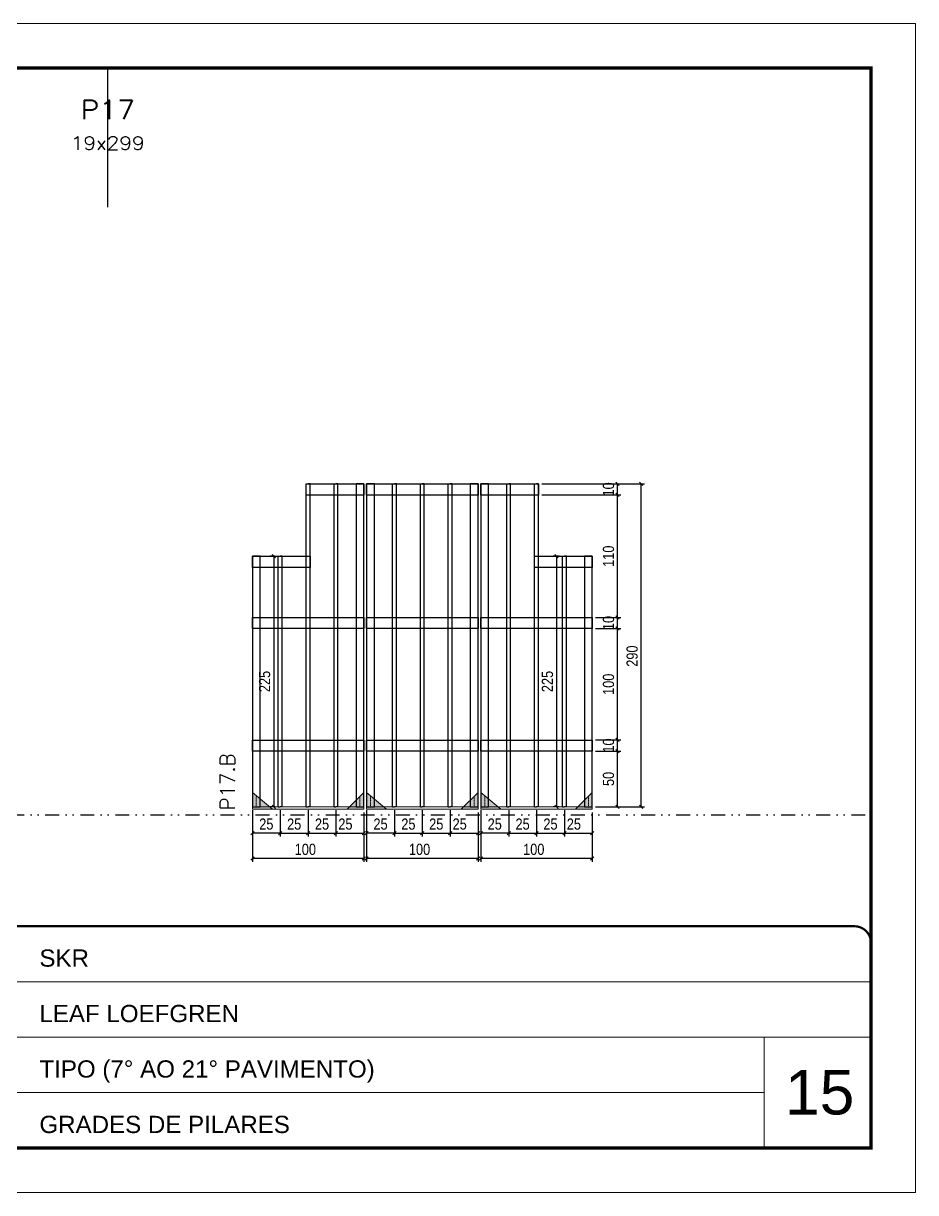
# Model space of a CAD drawing. Extents: x 14400 to 27878, y -21631 to 6985.
# Drawn here: x 18281 to 19082, y 2489 to 3539 of the extents above; entities that cross this region are included whole.
import ezdxf
from ezdxf.enums import TextEntityAlignment as Align

# ---------------------------------------------------------------- set-up
doc = ezdxf.new("R2010")
doc.units = 0
for name, pattern in [('CONTINUO', [0]), ('DASHED', [0.75, 0.5, -0.25]), ('DIVIDE2', [0.625, 0.25, -0.125, 0, -0.125, 0, -0.125]), ('HIDDEN', [0.375, 0.25, -0.125])]:
    doc.linetypes.add(name, pattern=pattern)
for name, color, linetype, lineweight in [('CARIMBO', 255, 'Continuous', 9), ('Folhas', 255, 'Continuous', 9), ('Madeira', 126, 'Continuous', 18), ('Sarr 2.2x7', 40, 'Continuous', 9), ('SARRAFO DE PRESSAO', 251, 'DASHED', 9), ('Texto Seção', 7, 'Continuous', 15)]:
    doc.layers.add(name, color=color, linetype=linetype, lineweight=lineweight)
for name, color, linetype in [('COTA', 241, 'Continuous'), ('Nível', 160, 'Continuous'), ('SARR_2.2x10', 60, 'Continuous'), ('SARR_3.5x7', 81, 'Continuous'), ('SARR_7x7', 40, 'Continuous'), ('Texto de Titulo', 7, 'Continuous'), ('Texto Qtd Sarr', 242, 'Continuous')]:
    doc.layers.add(name, color=color, linetype=linetype)
doc.styles.add('ARIAL', font='arial.ttf')
doc.styles.add('COTA TECNICA', font='techl___.ttf', dxfattribs={"height": 10})
doc.styles.add('REGUA-120', font='ROMANS.shx', dxfattribs={"height": 15})
doc.styles.add('ROMANS', font='romans.shx')
doc.dimstyles.new('PAINEL', dxfattribs={"dimtxt": 10, "dimasz": 3, "dimexe": 3, "dimexo": 3, "dimgap": 3, "dimtad": 1, "dimdec": 1, "dimzin": 12, "dimdsep": 46, "dimtxsty": 'COTA TECNICA', "dimblk1": 'OBLIQUE', "dimblk2": 'OBLIQUE', "dimsah": 1, "dimcen": 0.9, "dimclrd": 4, "dimclre": 4, "dimclrt": 240, "dimadec": 1, "dimazin": 3, "dimtfac": 1, "dimtdec": 1, "dimtmove": 0, "dimatfit": 3, "dimfxl": 1, "dimtolj": 1, "dimtzin": 12, "dimarcsym": 0})

# ---------------------------------------------------------------- blocks, each defined once
blk = doc.blocks.new('9999999999')
at = {"color": 30, "linetype": 'CONTINUO'}
for p, q in [((98564.6, 34379.6), (99584, 34379.6)), ((98564.6, 34329.8), (99488, 34329.8)), ((99584, 34329.8), (99488, 34329.8)), ((99488, 34329.8), (99488, 34230.2)), ((98564.6, 34280), (99488, 34280))]:
    blk.add_line(p, q, dxfattribs=at)
at = {"color": 30, "linetype": 'CONTINUO', "const_width": 2}
blk.add_lwpolyline([(99584, 34230.2), (99584, 34414.4, 0.414214), (99569, 34429.4), (98229, 34429.4, 0.414214), (98214, 34414.4), (98214, 34245.2, 0.414214), (98229, 34230.2), (99584, 34230.2)], format="xyb", dxfattribs=at)
at = {"layer": 'Folhas'}
blk.add_lwpolyline([(98139, 34190.2), (99624, 34190.2), (99624, 35240.2), (98139, 35240.2)], close=True, dxfattribs=at)
at = {"layer": 'Folhas', "color": 30, "const_width": 3}
blk.add_lwpolyline([(98214, 34230.2), (99584, 34230.2), (99584, 35200.2), (98214, 35200.2)], close=True, dxfattribs=at)
at = {"color": 7, "linetype": 'Continuous', "ltscale": 5, "style": 'ARIAL'}
for s, height, p in [('SKR', 15.48, (98837.7, 34393.1)), ('LEAF LOEFGREN', 15.483, (98837.7, 34343.3)), ('TIPO (7° AO 21° PAVIMENTO)', 15.483, (98837.7, 34293.5)), ('GRADES DE PILARES', 15.483, (98837.7, 34243.7))]:
    blk.add_text(s, height=height, dxfattribs=at).set_placement(p)
blk = doc.blocks.new('_Oblique')
at = {"color": 0, "linetype": 'ByBlock', "lineweight": -2}
blk.add_line((-0.5, -0.5), (0.5, 0.5), dxfattribs=at)
blk = doc.blocks.new('*D6376')
at = {"layer": 'COTA', "color": 4, "lineweight": -2, "transparency": 16777216}
for p, q in [((18691.8, 2832.5), (18691.8, 2808.8)), ((18716.8, 2832.5), (18716.8, 2808.8)), ((18716.8, 2811.8), (18691.8, 2811.8))]:
    blk.add_line(p, q, dxfattribs=at)
at = {"layer": 'Defpoints', "color": 0, "transparency": 16777216}
for p in [(18691.8, 2835.5), (18716.8, 2835.5), (18691.8, 2811.8)]:
    blk.add_point(p, dxfattribs=at)
at = {"layer": 'COTA', "color": 4, "lineweight": -2, "transparency": 16777216, "xscale": 3, "yscale": 3, "zscale": 3, "rotation": 180}
blk.add_blockref('_Oblique', (18691.8, 2811.8), dxfattribs=at)
at = {"layer": 'COTA', "color": 4, "lineweight": -2, "transparency": 16777216, "xscale": 3, "yscale": 3, "zscale": 3}
blk.add_blockref('_Oblique', (18716.8, 2811.8), dxfattribs=at)
at = {"layer": 'COTA', "color": 240, "transparency": 16777216, "insert": (18704.3, 2819.9), "char_height": 10, "attachment_point": 5, "style": 'COTA TECNICA'}
blk.add_mtext('\\A1;25', dxfattribs=at)
blk = doc.blocks.new('*D6377')
at = {"layer": 'COTA', "color": 4, "lineweight": -2, "transparency": 16777216}
for p, q in [((18766.8, 2832.5), (18766.8, 2808.8)), ((18791.8, 2830.3), (18791.8, 2808.8)), ((18766.8, 2811.8), (18791.8, 2811.8))]:
    blk.add_line(p, q, dxfattribs=at)
at = {"layer": 'Defpoints', "color": 0, "transparency": 16777216}
for p in [(18766.8, 2835.5), (18791.8, 2833.3), (18791.8, 2811.8)]:
    blk.add_point(p, dxfattribs=at)
at = {"layer": 'COTA', "color": 4, "lineweight": -2, "transparency": 16777216, "xscale": 3, "yscale": 3, "zscale": 3, "rotation": 180}
blk.add_blockref('_Oblique', (18766.8, 2811.8), dxfattribs=at)
at = {"layer": 'COTA', "color": 4, "lineweight": -2, "transparency": 16777216, "xscale": 3, "yscale": 3, "zscale": 3}
blk.add_blockref('_Oblique', (18791.8, 2811.8), dxfattribs=at)
at = {"layer": 'COTA', "color": 240, "transparency": 16777216, "insert": (18775.3, 2819.9), "char_height": 10, "attachment_point": 5, "style": 'COTA TECNICA'}
blk.add_mtext('\\A1;25', dxfattribs=at)
blk = doc.blocks.new('*D6378')
at = {"layer": 'COTA', "color": 4, "lineweight": -2, "transparency": 16777216}
for p, q in [((18716.8, 2832.5), (18716.8, 2808.8)), ((18741.8, 2832.5), (18741.8, 2808.8)), ((18716.8, 2811.8), (18741.8, 2811.8))]:
    blk.add_line(p, q, dxfattribs=at)
at = {"layer": 'Defpoints', "color": 0, "transparency": 16777216}
for p in [(18716.8, 2835.5), (18741.8, 2835.5), (18741.8, 2811.8)]:
    blk.add_point(p, dxfattribs=at)
at = {"layer": 'COTA', "color": 4, "lineweight": -2, "transparency": 16777216, "xscale": 3, "yscale": 3, "zscale": 3, "rotation": 180}
blk.add_blockref('_Oblique', (18716.8, 2811.8), dxfattribs=at)
at = {"layer": 'COTA', "color": 4, "lineweight": -2, "transparency": 16777216, "xscale": 3, "yscale": 3, "zscale": 3}
blk.add_blockref('_Oblique', (18741.8, 2811.8), dxfattribs=at)
at = {"layer": 'COTA', "color": 240, "transparency": 16777216, "insert": (18729.3, 2819.9), "char_height": 10, "attachment_point": 5, "style": 'COTA TECNICA'}
blk.add_mtext('\\A1;25', dxfattribs=at)
blk = doc.blocks.new('*D6379')
at = {"layer": 'COTA', "color": 4, "lineweight": -2, "transparency": 16777216}
for p, q in [((18794.8, 2885.5), (18817.5, 2885.5)), ((18814.5, 2835.5), (18814.5, 2885.5)), ((18794.8, 2835.5), (18817.5, 2835.5))]:
    blk.add_line(p, q, dxfattribs=at)
at = {"layer": 'Defpoints', "color": 0, "transparency": 16777216}
for p in [(18791.8, 2885.5), (18814.5, 2885.5), (18791.8, 2835.5)]:
    blk.add_point(p, dxfattribs=at)
at = {"layer": 'COTA', "color": 4, "lineweight": -2, "transparency": 16777216, "xscale": 3, "yscale": 3, "zscale": 3}
for p, rotation in [((18814.5, 2885.5), 90), ((18814.5, 2835.5), 270)]:
    blk.add_blockref('_Oblique', p, dxfattribs=dict(at, rotation=rotation))
at = {"layer": 'COTA', "color": 240, "transparency": 16777216, "insert": (18806.4, 2860.5), "char_height": 10, "attachment_point": 5, "rotation": 90, "style": 'COTA TECNICA'}
blk.add_mtext('\\A1;50', dxfattribs=at)
blk = doc.blocks.new('*D6380')
at = {"layer": 'COTA', "color": 4, "lineweight": -2, "transparency": 16777216}
for p, q in [((18741.8, 2832.5), (18741.8, 2808.8)), ((18766.8, 2832.5), (18766.8, 2808.8)), ((18741.8, 2811.8), (18766.8, 2811.8))]:
    blk.add_line(p, q, dxfattribs=at)
at = {"layer": 'Defpoints', "color": 0, "transparency": 16777216}
for p in [(18741.8, 2835.5), (18766.8, 2835.5), (18766.8, 2811.8)]:
    blk.add_point(p, dxfattribs=at)
at = {"layer": 'COTA', "color": 4, "lineweight": -2, "transparency": 16777216, "xscale": 3, "yscale": 3, "zscale": 3, "rotation": 180}
blk.add_blockref('_Oblique', (18741.8, 2811.8), dxfattribs=at)
at = {"layer": 'COTA', "color": 4, "lineweight": -2, "transparency": 16777216, "xscale": 3, "yscale": 3, "zscale": 3}
blk.add_blockref('_Oblique', (18766.8, 2811.8), dxfattribs=at)
at = {"layer": 'COTA', "color": 240, "transparency": 16777216, "insert": (18754.3, 2819.9), "char_height": 10, "attachment_point": 5, "style": 'COTA TECNICA'}
blk.add_mtext('\\A1;25', dxfattribs=at)
blk = doc.blocks.new('*D6381')
at = {"layer": 'COTA', "color": 4, "lineweight": -2, "transparency": 16777216}
for p, q in [((18794.8, 2895.5), (18817.5, 2895.5)), ((18814.5, 2885.5), (18814.5, 2895.5)), ((18794.8, 2885.5), (18817.5, 2885.5))]:
    blk.add_line(p, q, dxfattribs=at)
at = {"layer": 'Defpoints', "color": 0, "transparency": 16777216}
for p in [(18791.8, 2895.5), (18814.5, 2895.5), (18791.8, 2885.5)]:
    blk.add_point(p, dxfattribs=at)
at = {"layer": 'COTA', "color": 4, "lineweight": -2, "transparency": 16777216, "xscale": 3, "yscale": 3, "zscale": 3}
for p, rotation in [((18814.5, 2895.5), 90), ((18814.5, 2885.5), 270)]:
    blk.add_blockref('_Oblique', p, dxfattribs=dict(at, rotation=rotation))
at = {"layer": 'COTA', "color": 240, "transparency": 16777216, "insert": (18806.4, 2890.5), "char_height": 10, "attachment_point": 5, "rotation": 90, "style": 'COTA TECNICA'}
blk.add_mtext('\\A1;10', dxfattribs=at)
blk = doc.blocks.new('*D6382')
at = {"layer": 'COTA', "color": 4, "lineweight": -2, "transparency": 16777216}
for p, q in [((18794.8, 2995.5), (18817.5, 2995.5)), ((18814.5, 2895.5), (18814.5, 2995.5)), ((18794.8, 2895.5), (18817.5, 2895.5))]:
    blk.add_line(p, q, dxfattribs=at)
at = {"layer": 'Defpoints', "color": 0, "transparency": 16777216}
for p in [(18791.8, 2995.5), (18814.5, 2995.5), (18791.8, 2895.5)]:
    blk.add_point(p, dxfattribs=at)
at = {"layer": 'COTA', "color": 4, "lineweight": -2, "transparency": 16777216, "xscale": 3, "yscale": 3, "zscale": 3}
for p, rotation in [((18814.5, 2995.5), 90), ((18814.5, 2895.5), 270)]:
    blk.add_blockref('_Oblique', p, dxfattribs=dict(at, rotation=rotation))
at = {"layer": 'COTA', "color": 240, "transparency": 16777216, "insert": (18806.4, 2945.5), "char_height": 10, "attachment_point": 5, "rotation": 90, "style": 'COTA TECNICA'}
blk.add_mtext('\\A1;100', dxfattribs=at)
blk = doc.blocks.new('*D6383')
at = {"layer": 'COTA', "color": 4, "lineweight": -2, "transparency": 16777216}
for p, q in [((18794.8, 3005.5), (18817.5, 3005.5)), ((18814.5, 2995.5), (18814.5, 3005.5)), ((18794.8, 2995.5), (18817.5, 2995.5))]:
    blk.add_line(p, q, dxfattribs=at)
at = {"layer": 'Defpoints', "color": 0, "transparency": 16777216}
for p in [(18791.8, 3005.5), (18814.5, 3005.5), (18791.8, 2995.5)]:
    blk.add_point(p, dxfattribs=at)
at = {"layer": 'COTA', "color": 4, "lineweight": -2, "transparency": 16777216, "xscale": 3, "yscale": 3, "zscale": 3}
for p, rotation in [((18814.5, 3005.5), 90), ((18814.5, 2995.5), 270)]:
    blk.add_blockref('_Oblique', p, dxfattribs=dict(at, rotation=rotation))
at = {"layer": 'COTA', "color": 240, "transparency": 16777216, "insert": (18806.4, 3000.5), "char_height": 10, "attachment_point": 5, "rotation": 90, "style": 'COTA TECNICA'}
blk.add_mtext('\\A1;10', dxfattribs=at)
blk = doc.blocks.new('*D6384')
at = {"layer": 'COTA', "color": 4, "lineweight": -2, "transparency": 16777216}
for p, q in [((18746.5, 3115.5), (18817.5, 3115.5)), ((18814.5, 3005.5), (18814.5, 3115.5)), ((18794.8, 3005.5), (18817.5, 3005.5))]:
    blk.add_line(p, q, dxfattribs=at)
at = {"layer": 'Defpoints', "color": 0, "transparency": 16777216}
for p in [(18743.5, 3115.5), (18814.5, 3115.5), (18791.8, 3005.5)]:
    blk.add_point(p, dxfattribs=at)
at = {"layer": 'COTA', "color": 4, "lineweight": -2, "transparency": 16777216, "xscale": 3, "yscale": 3, "zscale": 3}
for p, rotation in [((18814.5, 3115.5), 90), ((18814.5, 3005.5), 270)]:
    blk.add_blockref('_Oblique', p, dxfattribs=dict(at, rotation=rotation))
at = {"layer": 'COTA', "color": 240, "transparency": 16777216, "insert": (18806.4, 3060.5), "char_height": 10, "attachment_point": 5, "rotation": 90, "style": 'COTA TECNICA'}
blk.add_mtext('\\A1;110', dxfattribs=at)
blk = doc.blocks.new('*D6385')
at = {"layer": 'COTA', "color": 4, "lineweight": -2, "transparency": 16777216}
for p, q in [((18746.5, 3125.5), (18817.5, 3125.5)), ((18814.5, 3115.5), (18814.5, 3125.5)), ((18746.5, 3115.5), (18817.5, 3115.5))]:
    blk.add_line(p, q, dxfattribs=at)
at = {"layer": 'Defpoints', "color": 0, "transparency": 16777216}
for p in [(18743.5, 3125.5), (18814.5, 3125.5), (18743.5, 3115.5)]:
    blk.add_point(p, dxfattribs=at)
at = {"layer": 'COTA', "color": 4, "lineweight": -2, "transparency": 16777216, "xscale": 3, "yscale": 3, "zscale": 3}
for p, rotation in [((18814.5, 3125.5), 90), ((18814.5, 3115.5), 270)]:
    blk.add_blockref('_Oblique', p, dxfattribs=dict(at, rotation=rotation))
at = {"layer": 'COTA', "color": 240, "transparency": 16777216, "insert": (18806.4, 3120.5), "char_height": 10, "attachment_point": 5, "rotation": 90, "style": 'COTA TECNICA'}
blk.add_mtext('\\A1;10', dxfattribs=at)
blk = doc.blocks.new('*D6386')
at = {"layer": 'COTA', "color": 4, "lineweight": -2, "transparency": 16777216}
for p, q in [((18746.5, 3125.5), (18838.7, 3125.5)), ((18835.7, 2835.4), (18835.7, 3125.5)), ((18794.8, 2835.4), (18838.7, 2835.4))]:
    blk.add_line(p, q, dxfattribs=at)
at = {"layer": 'Defpoints', "color": 0, "transparency": 16777216}
for p in [(18743.5, 3125.5), (18835.7, 3125.5), (18791.8, 2835.4)]:
    blk.add_point(p, dxfattribs=at)
at = {"layer": 'COTA', "color": 4, "lineweight": -2, "transparency": 16777216, "xscale": 3, "yscale": 3, "zscale": 3}
for p, rotation in [((18835.7, 3125.5), 90), ((18835.7, 2835.4), 270)]:
    blk.add_blockref('_Oblique', p, dxfattribs=dict(at, rotation=rotation))
at = {"layer": 'COTA', "color": 240, "transparency": 16777216, "insert": (18827.6, 2970.8), "char_height": 10, "attachment_point": 5, "rotation": 90, "style": 'COTA TECNICA'}
blk.add_mtext('\\A1;290', dxfattribs=at)
blk = doc.blocks.new('*D6387')
at = {"layer": 'COTA', "color": 4, "lineweight": -2, "transparency": 16777216}
for p, q in [((18589.3, 2832.5), (18589.3, 2808.8)), ((18614.3, 2832.5), (18614.3, 2808.8)), ((18614.3, 2811.8), (18589.3, 2811.8))]:
    blk.add_line(p, q, dxfattribs=at)
at = {"layer": 'Defpoints', "color": 0, "transparency": 16777216}
for p in [(18589.3, 2835.5), (18614.3, 2835.5), (18589.3, 2811.8)]:
    blk.add_point(p, dxfattribs=at)
at = {"layer": 'COTA', "color": 4, "lineweight": -2, "transparency": 16777216, "xscale": 3, "yscale": 3, "zscale": 3, "rotation": 180}
blk.add_blockref('_Oblique', (18589.3, 2811.8), dxfattribs=at)
at = {"layer": 'COTA', "color": 4, "lineweight": -2, "transparency": 16777216, "xscale": 3, "yscale": 3, "zscale": 3}
blk.add_blockref('_Oblique', (18614.3, 2811.8), dxfattribs=at)
at = {"layer": 'COTA', "color": 240, "transparency": 16777216, "insert": (18601.8, 2819.9), "char_height": 10, "attachment_point": 5, "style": 'COTA TECNICA'}
blk.add_mtext('\\A1;25', dxfattribs=at)
blk = doc.blocks.new('*D6388')
at = {"layer": 'COTA', "color": 4, "lineweight": -2, "transparency": 16777216}
for p, q in [((18664.3, 2832.5), (18664.3, 2808.8)), ((18689.3, 2830.3), (18689.3, 2808.8)), ((18664.3, 2811.8), (18689.3, 2811.8))]:
    blk.add_line(p, q, dxfattribs=at)
at = {"layer": 'Defpoints', "color": 0, "transparency": 16777216}
for p in [(18664.3, 2835.5), (18689.3, 2833.3), (18689.3, 2811.8)]:
    blk.add_point(p, dxfattribs=at)
at = {"layer": 'COTA', "color": 4, "lineweight": -2, "transparency": 16777216, "xscale": 3, "yscale": 3, "zscale": 3, "rotation": 180}
blk.add_blockref('_Oblique', (18664.3, 2811.8), dxfattribs=at)
at = {"layer": 'COTA', "color": 4, "lineweight": -2, "transparency": 16777216, "xscale": 3, "yscale": 3, "zscale": 3}
blk.add_blockref('_Oblique', (18689.3, 2811.8), dxfattribs=at)
at = {"layer": 'COTA', "color": 240, "transparency": 16777216, "insert": (18672.8, 2819.9), "char_height": 10, "attachment_point": 5, "style": 'COTA TECNICA'}
blk.add_mtext('\\A1;25', dxfattribs=at)
blk = doc.blocks.new('*D6389')
at = {"layer": 'COTA', "color": 4, "lineweight": -2, "transparency": 16777216}
for p, q in [((18614.3, 2832.5), (18614.3, 2808.8)), ((18639.3, 2832.5), (18639.3, 2808.8)), ((18614.3, 2811.8), (18639.3, 2811.8))]:
    blk.add_line(p, q, dxfattribs=at)
at = {"layer": 'Defpoints', "color": 0, "transparency": 16777216}
for p in [(18614.3, 2835.5), (18639.3, 2835.5), (18639.3, 2811.8)]:
    blk.add_point(p, dxfattribs=at)
at = {"layer": 'COTA', "color": 4, "lineweight": -2, "transparency": 16777216, "xscale": 3, "yscale": 3, "zscale": 3, "rotation": 180}
blk.add_blockref('_Oblique', (18614.3, 2811.8), dxfattribs=at)
at = {"layer": 'COTA', "color": 4, "lineweight": -2, "transparency": 16777216, "xscale": 3, "yscale": 3, "zscale": 3}
blk.add_blockref('_Oblique', (18639.3, 2811.8), dxfattribs=at)
at = {"layer": 'COTA', "color": 240, "transparency": 16777216, "insert": (18626.8, 2819.9), "char_height": 10, "attachment_point": 5, "style": 'COTA TECNICA'}
blk.add_mtext('\\A1;25', dxfattribs=at)
blk = doc.blocks.new('*D6390')
at = {"layer": 'COTA', "color": 4, "lineweight": -2, "transparency": 16777216}
for p, q in [((18639.3, 2832.5), (18639.3, 2808.8)), ((18664.3, 2832.5), (18664.3, 2808.8)), ((18639.3, 2811.8), (18664.3, 2811.8))]:
    blk.add_line(p, q, dxfattribs=at)
at = {"layer": 'Defpoints', "color": 0, "transparency": 16777216}
for p in [(18639.3, 2835.5), (18664.3, 2835.5), (18664.3, 2811.8)]:
    blk.add_point(p, dxfattribs=at)
at = {"layer": 'COTA', "color": 4, "lineweight": -2, "transparency": 16777216, "xscale": 3, "yscale": 3, "zscale": 3, "rotation": 180}
blk.add_blockref('_Oblique', (18639.3, 2811.8), dxfattribs=at)
at = {"layer": 'COTA', "color": 4, "lineweight": -2, "transparency": 16777216, "xscale": 3, "yscale": 3, "zscale": 3}
blk.add_blockref('_Oblique', (18664.3, 2811.8), dxfattribs=at)
at = {"layer": 'COTA', "color": 240, "transparency": 16777216, "insert": (18651.8, 2819.9), "char_height": 10, "attachment_point": 5, "style": 'COTA TECNICA'}
blk.add_mtext('\\A1;25', dxfattribs=at)
blk = doc.blocks.new('*D6391')
at = {"layer": 'COTA', "color": 4, "lineweight": -2, "transparency": 16777216}
for p, q in [((18486.8, 2832.5), (18486.8, 2808.8)), ((18511.8, 2832.5), (18511.8, 2808.8)), ((18511.8, 2811.8), (18486.8, 2811.8))]:
    blk.add_line(p, q, dxfattribs=at)
at = {"layer": 'Defpoints', "color": 0, "transparency": 16777216}
for p in [(18486.8, 2835.5), (18511.8, 2835.5), (18486.8, 2811.8)]:
    blk.add_point(p, dxfattribs=at)
at = {"layer": 'COTA', "color": 4, "lineweight": -2, "transparency": 16777216, "xscale": 3, "yscale": 3, "zscale": 3, "rotation": 180}
blk.add_blockref('_Oblique', (18486.8, 2811.8), dxfattribs=at)
at = {"layer": 'COTA', "color": 4, "lineweight": -2, "transparency": 16777216, "xscale": 3, "yscale": 3, "zscale": 3}
blk.add_blockref('_Oblique', (18511.8, 2811.8), dxfattribs=at)
at = {"layer": 'COTA', "color": 240, "transparency": 16777216, "insert": (18499.3, 2819.9), "char_height": 10, "attachment_point": 5, "style": 'COTA TECNICA'}
blk.add_mtext('\\A1;25', dxfattribs=at)
blk = doc.blocks.new('*D6392')
at = {"layer": 'COTA', "color": 4, "lineweight": -2, "transparency": 16777216}
for p, q in [((18561.8, 2832.5), (18561.8, 2808.8)), ((18586.8, 2830.3), (18586.8, 2808.8)), ((18561.8, 2811.8), (18586.8, 2811.8))]:
    blk.add_line(p, q, dxfattribs=at)
at = {"layer": 'Defpoints', "color": 0, "transparency": 16777216}
for p in [(18561.8, 2835.5), (18586.8, 2833.3), (18586.8, 2811.8)]:
    blk.add_point(p, dxfattribs=at)
at = {"layer": 'COTA', "color": 4, "lineweight": -2, "transparency": 16777216, "xscale": 3, "yscale": 3, "zscale": 3, "rotation": 180}
blk.add_blockref('_Oblique', (18561.8, 2811.8), dxfattribs=at)
at = {"layer": 'COTA', "color": 4, "lineweight": -2, "transparency": 16777216, "xscale": 3, "yscale": 3, "zscale": 3}
blk.add_blockref('_Oblique', (18586.8, 2811.8), dxfattribs=at)
at = {"layer": 'COTA', "color": 240, "transparency": 16777216, "insert": (18570.3, 2819.9), "char_height": 10, "attachment_point": 5, "style": 'COTA TECNICA'}
blk.add_mtext('\\A1;25', dxfattribs=at)
blk = doc.blocks.new('*D6393')
at = {"layer": 'COTA', "color": 4, "lineweight": -2, "transparency": 16777216}
for p, q in [((18511.8, 2832.5), (18511.8, 2808.8)), ((18536.8, 2832.5), (18536.8, 2808.8)), ((18511.8, 2811.8), (18536.8, 2811.8))]:
    blk.add_line(p, q, dxfattribs=at)
at = {"layer": 'Defpoints', "color": 0, "transparency": 16777216}
for p in [(18511.8, 2835.5), (18536.8, 2835.5), (18536.8, 2811.8)]:
    blk.add_point(p, dxfattribs=at)
at = {"layer": 'COTA', "color": 4, "lineweight": -2, "transparency": 16777216, "xscale": 3, "yscale": 3, "zscale": 3, "rotation": 180}
blk.add_blockref('_Oblique', (18511.8, 2811.8), dxfattribs=at)
at = {"layer": 'COTA', "color": 4, "lineweight": -2, "transparency": 16777216, "xscale": 3, "yscale": 3, "zscale": 3}
blk.add_blockref('_Oblique', (18536.8, 2811.8), dxfattribs=at)
at = {"layer": 'COTA', "color": 240, "transparency": 16777216, "insert": (18524.3, 2819.9), "char_height": 10, "attachment_point": 5, "style": 'COTA TECNICA'}
blk.add_mtext('\\A1;25', dxfattribs=at)
blk = doc.blocks.new('*D6394')
at = {"layer": 'COTA', "color": 4, "lineweight": -2, "transparency": 16777216}
for p, q in [((18536.8, 2832.5), (18536.8, 2808.8)), ((18561.8, 2832.5), (18561.8, 2808.8)), ((18536.8, 2811.8), (18561.8, 2811.8))]:
    blk.add_line(p, q, dxfattribs=at)
at = {"layer": 'Defpoints', "color": 0, "transparency": 16777216}
for p in [(18536.8, 2835.5), (18561.8, 2835.5), (18561.8, 2811.8)]:
    blk.add_point(p, dxfattribs=at)
at = {"layer": 'COTA', "color": 4, "lineweight": -2, "transparency": 16777216, "xscale": 3, "yscale": 3, "zscale": 3, "rotation": 180}
blk.add_blockref('_Oblique', (18536.8, 2811.8), dxfattribs=at)
at = {"layer": 'COTA', "color": 4, "lineweight": -2, "transparency": 16777216, "xscale": 3, "yscale": 3, "zscale": 3}
blk.add_blockref('_Oblique', (18561.8, 2811.8), dxfattribs=at)
at = {"layer": 'COTA', "color": 240, "transparency": 16777216, "insert": (18549.3, 2819.9), "char_height": 10, "attachment_point": 5, "style": 'COTA TECNICA'}
blk.add_mtext('\\A1;25', dxfattribs=at)
blk = doc.blocks.new('*D6399')
at = {"layer": 'COTA', "color": 4, "lineweight": -2, "transparency": 16777216}
for p, q in [((18691.8, 2817.3), (18691.8, 2786.1)), ((18791.8, 2817.3), (18791.8, 2786.1)), ((18791.8, 2789.1), (18691.8, 2789.1))]:
    blk.add_line(p, q, dxfattribs=at)
at = {"layer": 'Defpoints', "color": 0, "transparency": 16777216}
for p in [(18691.8, 2820.3), (18791.8, 2820.3), (18691.8, 2789.1)]:
    blk.add_point(p, dxfattribs=at)
at = {"layer": 'COTA', "color": 4, "lineweight": -2, "transparency": 16777216, "xscale": 3, "yscale": 3, "zscale": 3, "rotation": 180}
blk.add_blockref('_Oblique', (18691.8, 2789.1), dxfattribs=at)
at = {"layer": 'COTA', "color": 4, "lineweight": -2, "transparency": 16777216, "xscale": 3, "yscale": 3, "zscale": 3}
blk.add_blockref('_Oblique', (18791.8, 2789.1), dxfattribs=at)
at = {"layer": 'COTA', "color": 240, "transparency": 16777216, "insert": (18739.3, 2797.2), "char_height": 10, "attachment_point": 5, "style": 'COTA TECNICA'}
blk.add_mtext('\\A1;100', dxfattribs=at)
blk = doc.blocks.new('*D6400')
at = {"layer": 'COTA', "color": 4, "lineweight": -2, "transparency": 16777216}
for p, q in [((18589.3, 2817.3), (18589.3, 2786.1)), ((18689.3, 2817.3), (18689.3, 2786.1)), ((18689.3, 2789.1), (18589.3, 2789.1))]:
    blk.add_line(p, q, dxfattribs=at)
at = {"layer": 'Defpoints', "color": 0, "transparency": 16777216}
for p in [(18589.3, 2820.3), (18689.3, 2820.3), (18589.3, 2789.1)]:
    blk.add_point(p, dxfattribs=at)
at = {"layer": 'COTA', "color": 4, "lineweight": -2, "transparency": 16777216, "xscale": 3, "yscale": 3, "zscale": 3, "rotation": 180}
blk.add_blockref('_Oblique', (18589.3, 2789.1), dxfattribs=at)
at = {"layer": 'COTA', "color": 4, "lineweight": -2, "transparency": 16777216, "xscale": 3, "yscale": 3, "zscale": 3}
blk.add_blockref('_Oblique', (18689.3, 2789.1), dxfattribs=at)
at = {"layer": 'COTA', "color": 240, "transparency": 16777216, "insert": (18636.8, 2797.2), "char_height": 10, "attachment_point": 5, "style": 'COTA TECNICA'}
blk.add_mtext('\\A1;100', dxfattribs=at)
blk = doc.blocks.new('*D6398')
at = {"layer": 'COTA', "color": 4, "lineweight": -2, "transparency": 16777216}
for p, q in [((18486.8, 2817.3), (18486.8, 2786.1)), ((18586.8, 2817.3), (18586.8, 2786.1)), ((18586.8, 2789.1), (18486.8, 2789.1))]:
    blk.add_line(p, q, dxfattribs=at)
at = {"layer": 'Defpoints', "color": 0, "transparency": 16777216}
for p in [(18486.8, 2820.3), (18586.8, 2820.3), (18486.8, 2789.1)]:
    blk.add_point(p, dxfattribs=at)
at = {"layer": 'COTA', "color": 4, "lineweight": -2, "transparency": 16777216, "xscale": 3, "yscale": 3, "zscale": 3, "rotation": 180}
blk.add_blockref('_Oblique', (18486.8, 2789.1), dxfattribs=at)
at = {"layer": 'COTA', "color": 4, "lineweight": -2, "transparency": 16777216, "xscale": 3, "yscale": 3, "zscale": 3}
blk.add_blockref('_Oblique', (18586.8, 2789.1), dxfattribs=at)
at = {"layer": 'COTA', "color": 240, "transparency": 16777216, "insert": (18534.3, 2797.2), "char_height": 10, "attachment_point": 5, "style": 'COTA TECNICA'}
blk.add_mtext('\\A1;100', dxfattribs=at)
blk = doc.blocks.new('*D6404')
at = {"layer": 'COTA', "color": 4, "lineweight": -2, "transparency": 16777216}
for p, q in [((18507, 3060.5), (18502.9, 3060.5)), ((18505.9, 3060.5), (18505.9, 2835.5)), ((18507, 2835.5), (18502.9, 2835.5))]:
    blk.add_line(p, q, dxfattribs=at)
at = {"layer": 'Defpoints', "color": 0, "transparency": 16777216}
for p in [(18510, 3060.5), (18505.9, 2835.5), (18510, 2835.5)]:
    blk.add_point(p, dxfattribs=at)
at = {"layer": 'COTA', "color": 4, "lineweight": -2, "transparency": 16777216, "xscale": 3, "yscale": 3, "zscale": 3}
for p, rotation in [((18505.9, 3060.5), 90), ((18505.9, 2835.5), 270)]:
    blk.add_blockref('_Oblique', p, dxfattribs=dict(at, rotation=rotation))
at = {"layer": 'COTA', "color": 240, "transparency": 16777216, "insert": (18497.8, 2948), "char_height": 10, "attachment_point": 5, "rotation": 90, "style": 'COTA TECNICA'}
blk.add_mtext('\\A1;225', dxfattribs=at)
blk = doc.blocks.new('*D6405')
at = {"layer": 'COTA', "color": 4, "lineweight": -2, "transparency": 16777216}
for p, q in [((18762, 3060.5), (18756.7, 3060.5)), ((18759.7, 3060.5), (18759.7, 2835.5)), ((18762, 2835.5), (18756.7, 2835.5))]:
    blk.add_line(p, q, dxfattribs=at)
at = {"layer": 'Defpoints', "color": 0, "transparency": 16777216}
for p in [(18765, 3060.5), (18759.7, 2835.5), (18765, 2835.5)]:
    blk.add_point(p, dxfattribs=at)
at = {"layer": 'COTA', "color": 4, "lineweight": -2, "transparency": 16777216, "xscale": 3, "yscale": 3, "zscale": 3}
for p, rotation in [((18759.7, 3060.5), 90), ((18759.7, 2835.5), 270)]:
    blk.add_blockref('_Oblique', p, dxfattribs=dict(at, rotation=rotation))
at = {"layer": 'COTA', "color": 240, "transparency": 16777216, "insert": (18751.6, 2948), "char_height": 10, "attachment_point": 5, "rotation": 90, "style": 'COTA TECNICA'}
blk.add_mtext('\\A1;225', dxfattribs=at)
blk = doc.blocks.new('titulo1')
at = {"layer": 'Defpoints', "color": 252, "linetype": 'HIDDEN', "ltscale": 2}
blk.add_line((0, 0), (0, 125), dxfattribs=at)
at = {"layer": 'Defpoints', "style": 'ROMANS', "oblique": 15}
blk.add_attdef('FOLHA', text='', height=10, dxfattribs=at).set_placement((0, 15.6), align=Align.MIDDLE_CENTER)
at = {"layer": 'Texto Qtd Sarr', "color": 3, "style": 'ROMANS', "oblique": 15}
for tag, height, p in [('TITULO', 17, (0, 71.4)), ('SEÇÃO', 12, (0, 41.5))]:
    blk.add_attdef(tag, text='', height=height, dxfattribs=at).set_placement(p, align=Align.MIDDLE_CENTER)

msp = doc.modelspace()

# ---------------------------------------------------------------- hatches: boundary and pattern name
at = {"layer": 'Madeira'}
h = msp.add_hatch(color=252, dxfattribs=at)
h.dxf.hatch_style = 2
h.paths.add_polyline_path([(18486.8, 2848.29), (18486.8, 2833.29), (18504.8, 2833.29)])
h = msp.add_hatch(color=252, dxfattribs=at)
h.dxf.hatch_style = 2
h.paths.add_polyline_path([(18586.8, 2848.29), (18586.8, 2833.29), (18571.8, 2833.29)])
h = msp.add_hatch(color=252, dxfattribs=at)
h.dxf.hatch_style = 2
h.paths.add_polyline_path([(18589.3, 2848.29), (18589.3, 2833.29), (18607.3, 2833.29)])
h = msp.add_hatch(color=252, dxfattribs=at)
h.dxf.hatch_style = 2
h.paths.add_polyline_path([(18689.3, 2848.29), (18689.3, 2833.29), (18674.3, 2833.29)])
h = msp.add_hatch(color=252, dxfattribs=at)
h.dxf.hatch_style = 2
h.paths.add_polyline_path([(18691.8, 2848.29), (18691.8, 2833.29), (18709.8, 2833.29)])
h = msp.add_hatch(color=252, dxfattribs=at)
h.dxf.hatch_style = 2
h.paths.add_polyline_path([(18791.8, 2848.29), (18791.8, 2833.29), (18776.8, 2833.29)])

# ---------------------------------------------------------------- linework, layer by layer
for p, q in [((18486.8, 2835.49), (18486.8, 2833.29)), ((18486.8, 2835.49), (18486.8, 2833.29)), ((18486.8, 2835.49), (18486.8, 2833.29)), ((18589.3, 2835.49), (18589.3, 2833.29)), ((18589.3, 2835.49), (18589.3, 2833.29)), ((18589.3, 2835.49), (18589.3, 2833.29)), ((18691.8, 2835.49), (18691.8, 2833.29)), ((18691.8, 2835.49), (18691.8, 2833.29)), ((18691.8, 2835.49), (18691.8, 2833.29))]:
    msp.add_line(p, q, dxfattribs=at)
at = {"layer": 'Madeira', "color": 1, "linetype": 'HIDDEN'}
for p, q in [((18496.63, 2835.49), (18486.8, 2835.49)), ((18496.63, 2835.49), (18486.8, 2835.49)), ((18502.6, 2835.49), (18486.8, 2835.49)), ((18490.3, 2844.79), (18490.3, 2835.49)), ((18490.3, 2844.79), (18490.3, 2835.49)), ((18493.8, 2841.28), (18493.8, 2835.49)), ((18574, 2835.49), (18586.8, 2835.49)), ((18576.96, 2835.49), (18586.8, 2835.49)), ((18576.96, 2835.49), (18586.8, 2835.49)), ((18583.3, 2844.79), (18583.3, 2835.49)), ((18583.3, 2844.79), (18583.3, 2835.49)), ((18599.13, 2835.49), (18589.3, 2835.49)), ((18599.13, 2835.49), (18589.3, 2835.49)), ((18605.1, 2835.49), (18589.3, 2835.49)), ((18592.8, 2844.79), (18592.8, 2835.49)), ((18592.8, 2844.79), (18592.8, 2835.49)), ((18596.3, 2841.28), (18596.3, 2835.49)), ((18676.5, 2835.49), (18689.3, 2835.49)), ((18679.46, 2835.49), (18689.3, 2835.49)), ((18679.46, 2835.49), (18689.3, 2835.49)), ((18685.8, 2844.79), (18685.8, 2835.49)), ((18685.8, 2844.79), (18685.8, 2835.49)), ((18701.63, 2835.49), (18691.8, 2835.49)), ((18701.63, 2835.49), (18691.8, 2835.49)), ((18707.6, 2835.49), (18691.8, 2835.49)), ((18695.3, 2844.79), (18695.3, 2835.49)), ((18695.3, 2844.79), (18695.3, 2835.49)), ((18698.8, 2841.28), (18698.8, 2835.49)), ((18779, 2835.49), (18791.8, 2835.49)), ((18781.96, 2835.49), (18791.8, 2835.49)), ((18781.96, 2835.49), (18791.8, 2835.49)), ((18788.3, 2844.79), (18788.3, 2835.49)), ((18788.3, 2844.79), (18788.3, 2835.49))]:
    msp.add_line(p, q, dxfattribs=at)
at = {"layer": 'Madeira', "color": 0}
for points in [[(18486.8, 2848.29), (18486.8, 2833.29), (18504.8, 2833.29), (18486.8, 2848.29)], [(18586.8, 2848.29), (18586.8, 2833.29), (18571.8, 2833.29), (18586.8, 2848.29)], [(18589.3, 2848.29), (18589.3, 2833.29), (18607.3, 2833.29), (18589.3, 2848.29)], [(18689.3, 2848.29), (18689.3, 2833.29), (18674.3, 2833.29), (18689.3, 2848.29)], [(18691.8, 2848.29), (18691.8, 2833.29), (18709.8, 2833.29), (18691.8, 2848.29)], [(18791.8, 2848.29), (18791.8, 2833.29), (18776.8, 2833.29), (18791.8, 2848.29)]]:
    msp.add_lwpolyline(points, dxfattribs=at)
at = {"layer": 'Nível', "color": 4, "linetype": 'DIVIDE2', "ltscale": 50}
msp.add_line((17671.97, 2828.29), (19041.97, 2828.29), dxfattribs=at)
at = {"layer": 'Sarr 2.2x7'}
for points in [[(18586.8, 2835.49), (18486.8, 2835.49), (18486.8, 2833.29), (18586.8, 2833.29)], [(18689.3, 2835.49), (18589.3, 2835.49), (18589.3, 2833.29), (18689.3, 2833.29)], [(18791.8, 2835.49), (18691.8, 2835.49), (18691.8, 2833.29), (18791.8, 2833.29)]]:
    msp.add_lwpolyline(points, close=True, dxfattribs=at)
at = {"layer": 'SARR_2.2x10'}
for points in [[(18535.05, 3125.45), (18586.8, 3125.45), (18586.8, 3115.45), (18535.05, 3115.45)], [(18589.3, 3125.45), (18689.3, 3125.45), (18689.3, 3115.45), (18589.3, 3115.45)], [(18691.8, 3125.45), (18743.55, 3125.45), (18743.55, 3115.45), (18691.8, 3115.45)], [(18486.8, 3060.45), (18538.55, 3060.45), (18538.55, 3050.45), (18486.8, 3050.45)], [(18740.05, 3060.45), (18791.8, 3060.45), (18791.8, 3050.45), (18740.05, 3050.45)], [(18486.8, 3005.45), (18586.8, 3005.45), (18586.8, 2995.45), (18486.8, 2995.45)], [(18589.3, 3005.45), (18689.3, 3005.45), (18689.3, 2995.45), (18589.3, 2995.45)], [(18691.8, 3005.45), (18791.8, 3005.45), (18791.8, 2995.45), (18691.8, 2995.45)], [(18486.8, 2895.45), (18586.8, 2895.45), (18586.8, 2885.45), (18486.8, 2885.45)], [(18589.3, 2895.45), (18689.3, 2895.45), (18689.3, 2885.45), (18589.3, 2885.45)], [(18691.8, 2895.45), (18791.8, 2895.45), (18791.8, 2885.45), (18691.8, 2885.45)]]:
    msp.add_lwpolyline(points, close=True, dxfattribs=at)
at = {"layer": 'SARR_3.5x7'}
for p, q in [((18535.05, 2835.49), (18535.05, 3125.45)), ((18535.05, 3125.45), (18536.8, 3125.45)), ((18538.55, 3125.45), (18536.8, 3125.45)), ((18538.55, 2835.49), (18538.55, 3125.45)), ((18560.05, 2835.49), (18560.05, 3125.45)), ((18560.05, 3125.45), (18561.8, 3125.45)), ((18563.55, 3125.45), (18561.8, 3125.45)), ((18563.55, 2835.49), (18563.55, 3125.45)), ((18612.55, 2835.49), (18612.55, 3125.45)), ((18612.55, 3125.45), (18614.3, 3125.45)), ((18616.05, 3125.45), (18614.3, 3125.45)), ((18616.05, 2835.49), (18616.05, 3125.45)), ((18637.55, 2835.49), (18637.55, 3125.45)), ((18637.55, 3125.45), (18639.3, 3125.45)), ((18641.05, 3125.45), (18639.3, 3125.45)), ((18641.05, 2835.49), (18641.05, 3125.45)), ((18662.55, 2835.49), (18662.55, 3125.45)), ((18662.55, 3125.45), (18664.3, 3125.45)), ((18666.05, 3125.45), (18664.3, 3125.45)), ((18666.05, 2835.49), (18666.05, 3125.45)), ((18715.05, 2835.49), (18715.05, 3125.45)), ((18715.05, 3125.45), (18716.8, 3125.45)), ((18718.55, 3125.45), (18716.8, 3125.45)), ((18718.55, 2835.49), (18718.55, 3125.45)), ((18740.05, 2835.49), (18740.05, 3125.45)), ((18740.05, 3125.45), (18741.8, 3125.45)), ((18743.55, 3125.45), (18741.8, 3125.45)), ((18743.55, 2835.49), (18743.55, 3125.45)), ((18510.05, 2835.49), (18510.05, 3060.45)), ((18510.05, 3060.45), (18511.8, 3060.45)), ((18513.55, 3060.45), (18511.8, 3060.45)), ((18513.55, 2835.49), (18513.55, 3060.45)), ((18765.05, 2835.49), (18765.05, 3060.45)), ((18765.05, 3060.45), (18766.8, 3060.45)), ((18768.55, 3060.45), (18766.8, 3060.45)), ((18768.55, 2835.49), (18768.55, 3060.45)), ((18510.05, 2835.49), (18511.8, 2835.49)), ((18513.55, 2835.49), (18511.8, 2835.49)), ((18535.05, 2835.49), (18536.8, 2835.49)), ((18538.55, 2835.49), (18536.8, 2835.49)), ((18560.05, 2835.49), (18561.8, 2835.49)), ((18563.55, 2835.49), (18561.8, 2835.49)), ((18612.55, 2835.49), (18614.3, 2835.49)), ((18616.05, 2835.49), (18614.3, 2835.49)), ((18637.55, 2835.49), (18639.3, 2835.49)), ((18641.05, 2835.49), (18639.3, 2835.49)), ((18662.55, 2835.49), (18664.3, 2835.49)), ((18666.05, 2835.49), (18664.3, 2835.49)), ((18715.05, 2835.49), (18716.8, 2835.49)), ((18718.55, 2835.49), (18716.8, 2835.49)), ((18740.05, 2835.49), (18741.8, 2835.49)), ((18743.55, 2835.49), (18741.8, 2835.49)), ((18765.05, 2835.49), (18766.8, 2835.49)), ((18768.55, 2835.49), (18766.8, 2835.49))]:
    msp.add_line(p, q, dxfattribs=at)
at = {"layer": 'SARR_7x7'}
for points in [[(18579.8, 2835.49), (18586.8, 2835.49), (18586.8, 3125.45), (18579.8, 3125.45)], [(18589.3, 2835.49), (18596.3, 2835.49), (18596.3, 3125.45), (18589.3, 3125.45)], [(18682.3, 2835.49), (18689.3, 2835.49), (18689.3, 3125.45), (18682.3, 3125.45)], [(18691.8, 2835.49), (18698.8, 2835.49), (18698.8, 3125.45), (18691.8, 3125.45)], [(18486.8, 2835.49), (18493.8, 2835.49), (18493.8, 3060.45), (18486.8, 3060.45)], [(18784.8, 2835.49), (18791.8, 2835.49), (18791.8, 3060.45), (18784.8, 3060.45)]]:
    msp.add_lwpolyline(points, close=True, dxfattribs=at)

# ---------------------------------------------------------------- block references
at = {"layer": 'SARRAFO DE PRESSAO', "color": 6, "linetype": 'ByBlock'}
msp.add_blockref('9999999999', (-80542.01, -31701.2), dxfattribs=at)
at = {"layer": 'Texto Seção'}
ref = msp.add_blockref('titulo1', (18356.97, 3374), dxfattribs=at)
ref.add_attrib('TITULO', 'P17', dxfattribs={"layer": 'Texto de Titulo', "color": 7, "height": 17, "style": 'ROMANS', "width": 1.1}).set_placement((18356.97, 3461.5), align=Align.MIDDLE_CENTER)
ref.add_attrib('SEÇÃO', '19x299', dxfattribs={"layer": 'Texto de Titulo', "color": 7, "height": 12, "style": 'ROMANS', "width": 1.1}).set_placement((18356.97, 3431.5), align=Align.MIDDLE_CENTER)

# ---------------------------------------------------------------- texts
at = {"layer": 'CARIMBO', "style": 'ARIAL'}
msp.add_text('15', height=40, dxfattribs=at).set_placement((18964.83, 2559.15))
at = {"layer": 'Texto Seção', "style": 'REGUA-120'}
msp.add_text('P17.B', height=13, rotation=90, dxfattribs=at).set_placement((18470.9, 2832.17))

# ---------------------------------------------------------------- dimensions: what is measured, and where the dimension line sits
at = {"layer": 'COTA'}
for base, p1, p2, angle, picture, middle in [((18814.5, 3125.49), (18743.55, 3115.49), (18743.55, 3125.49), 90, '*D6385', (18814.5, 3120.49)), ((18835.71, 3125.45), (18791.8, 2835.45), (18743.55, 3125.45), 90, '*D6386', (18835.71, 2970.75)), ((18814.5, 3005.49), (18791.8, 2995.49), (18791.8, 3005.49), 90, '*D6383', (18814.5, 3000.49)), ((18814.5, 2895.49), (18791.8, 2885.49), (18791.8, 2895.49), 90, '*D6381', (18814.5, 2890.49)), ((18486.8, 2789.11), (18586.8, 2820.29), (18486.8, 2820.29), 180, '*D6398', (18534.3, 2789.11)), ((18589.3, 2789.11), (18689.3, 2820.29), (18589.3, 2820.29), 180, '*D6400', (18636.8, 2789.11)), ((18691.8, 2789.11), (18791.8, 2820.29), (18691.8, 2820.29), 180, '*D6399', (18739.3, 2789.11))]:
    dim = msp.add_linear_dim(base=base, p1=p1, p2=p2, angle=angle, dimstyle='PAINEL', override={"dimtmove": 1}, dxfattribs=at)
    dim.commit()
    dim.dimension.update_dxf_attribs({"geometry": picture, "text_midpoint": middle, "dimtype": 160})
for base, p1, p2, angle, picture, middle in [((18814.5, 3115.49), (18791.8, 3005.49), (18743.55, 3115.49), 90, '*D6384', (18806.39, 3060.49)), ((18814.5, 2995.49), (18791.8, 2895.49), (18791.8, 2995.49), 90, '*D6382', (18806.39, 2945.49)), ((18814.5, 2885.49), (18791.8, 2835.49), (18791.8, 2885.49), 90, '*D6379', (18806.39, 2860.49)), ((18486.8, 2811.79), (18511.8, 2835.49), (18486.8, 2835.49), 180, '*D6391', (18499.3, 2819.89)), ((18589.3, 2811.79), (18614.3, 2835.49), (18589.3, 2835.49), 180, '*D6387', (18601.8, 2819.89)), ((18691.8, 2811.79), (18716.8, 2835.49), (18691.8, 2835.49), 180, '*D6376', (18704.3, 2819.89))]:
    dim = msp.add_linear_dim(base=base, p1=p1, p2=p2, angle=angle, dimstyle='PAINEL', override={"dimtmove": 1}, dxfattribs=at)
    dim.commit()
    dim.dimension.update_dxf_attribs({"geometry": picture, "text_midpoint": middle})
for base, p1, p2, picture, middle in [((18505.91, 2835.49), (18510.05, 3060.45), (18510.05, 2835.49), '*D6404', (18497.8, 2947.97)), ((18759.73, 2835.49), (18765.05, 3060.45), (18765.05, 2835.49), '*D6405', (18751.62, 2947.97))]:
    dim = msp.add_linear_dim(base=base, p1=p1, p2=p2, angle=90, dimstyle='PAINEL', dxfattribs=at)
    dim.commit()
    dim.dimension.update_dxf_attribs({"geometry": picture, "text_midpoint": middle})
for base, p1, p2, picture, middle in [((18536.8, 2811.79), (18511.8, 2835.49), (18536.8, 2835.49), '*D6393', (18524.3, 2819.89)), ((18561.8, 2811.79), (18536.8, 2835.49), (18561.8, 2835.49), '*D6394', (18549.3, 2819.89)), ((18639.3, 2811.79), (18614.3, 2835.49), (18639.3, 2835.49), '*D6389', (18626.8, 2819.89)), ((18664.3, 2811.79), (18639.3, 2835.49), (18664.3, 2835.49), '*D6390', (18651.8, 2819.89)), ((18741.8, 2811.79), (18716.8, 2835.49), (18741.8, 2835.49), '*D6378', (18729.3, 2819.89)), ((18766.8, 2811.79), (18741.8, 2835.49), (18766.8, 2835.49), '*D6380', (18754.3, 2819.89))]:
    dim = msp.add_linear_dim(base=base, p1=p1, p2=p2, dimstyle='PAINEL', override={"dimtmove": 1}, dxfattribs=at)
    dim.commit()
    dim.dimension.update_dxf_attribs({"geometry": picture, "text_midpoint": middle})
for base, p1, p2, picture, middle in [((18586.8, 2811.79), (18561.8, 2835.49), (18586.8, 2833.29), '*D6392', (18570.3, 2811.79)), ((18689.3, 2811.79), (18664.3, 2835.49), (18689.3, 2833.29), '*D6388', (18672.8, 2811.79)), ((18791.8, 2811.79), (18766.8, 2835.49), (18791.8, 2833.29), '*D6377', (18775.3, 2811.79))]:
    dim = msp.add_linear_dim(base=base, p1=p1, p2=p2, dimstyle='PAINEL', override={"dimtmove": 1}, dxfattribs=at)
    dim.commit()
    dim.dimension.update_dxf_attribs({"geometry": picture, "text_midpoint": middle, "dimtype": 160})

doc.saveas('drawing.dxf')
